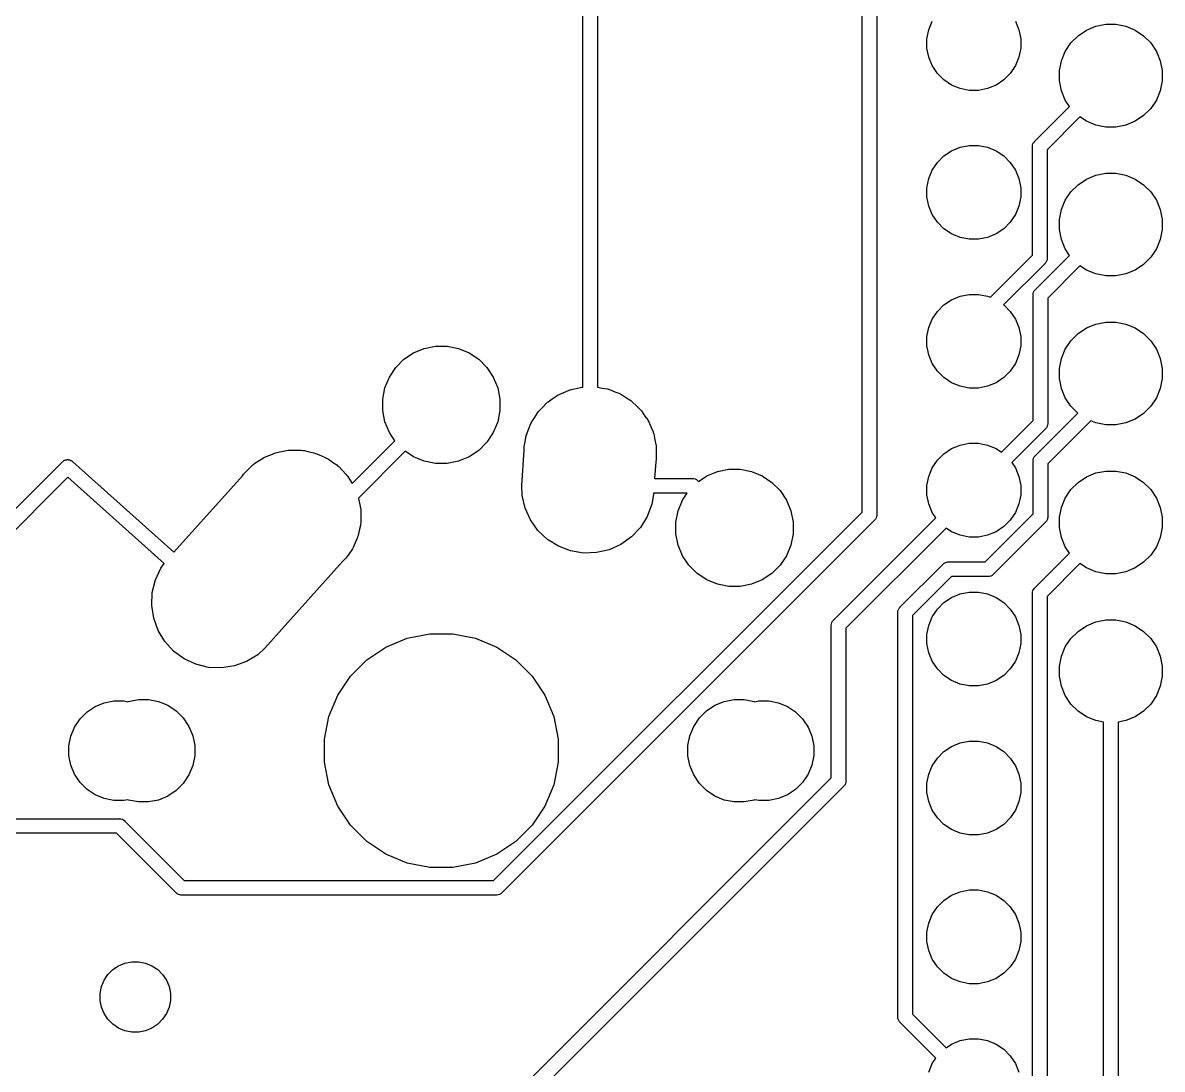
# Model space of a CAD drawing. Extents: x 53 to 306, y -113 to -54.
# Drawn here: x 73.82 to 93.26, y -91.16 to -73.31 of the extents above; entities that cross this region are included whole.
import ezdxf

# ---------------------------------------------------------------- set-up
doc = ezdxf.new("R2010")
doc.units = 0
doc.layers.add('BLACK', color=7, linetype='CONTINUOUS')

msp = doc.modelspace()

# ---------------------------------------------------------------- linework, layer by layer
at = {"layer": 'BLACK', "linetype": 'CONTINUOUS'}
for p, q in [((83.3775, -79.5228), (83.3775, -65.3411)), ((83.6275, -65.3868), (83.6275, -79.5228)), ((88.1371, -81.6537), (88.1371, -67.827)), ((88.3871, -67.8727), (88.3871, -81.6994)), ((89.243, -73.5812), (89.2737, -73.4266)), ((89.2737, -73.4266), (89.334, -73.2811)), ((90.752, -73.2811), (90.8123, -73.4266)), ((90.8123, -73.4266), (90.843, -73.5812)), ((91.8214, -73.5293), (91.9649, -73.4334)), ((91.9649, -73.4334), (92.1244, -73.3674)), ((92.1244, -73.3674), (92.2937, -73.3337)), ((92.2937, -73.3337), (92.4663, -73.3337)), ((92.4663, -73.3337), (92.6356, -73.3674)), ((92.6356, -73.3674), (92.7951, -73.4334)), ((92.7951, -73.4334), (92.9386, -73.5293)), ((89.243, -73.7388), (89.243, -73.5812)), ((90.843, -73.5812), (90.843, -73.7388)), ((91.6993, -73.6514), (91.8214, -73.5293)), ((92.9386, -73.5293), (93.0607, -73.6514)), ((89.2737, -73.8934), (89.243, -73.7388)), ((90.843, -73.7388), (90.8123, -73.8934)), ((91.5374, -73.9544), (91.6034, -73.7949)), ((91.6034, -73.7949), (91.6993, -73.6514)), ((93.0607, -73.6514), (93.1566, -73.7949)), ((93.1566, -73.7949), (93.2226, -73.9544)), ((89.334, -74.0389), (89.2737, -73.8934)), ((90.8123, -73.8934), (90.752, -74.0389)), ((91.5037, -74.1237), (91.5374, -73.9544)), ((93.2226, -73.9544), (93.2563, -74.1237)), ((89.4216, -74.17), (89.334, -74.0389)), ((89.533, -74.2814), (89.4216, -74.17)), ((90.6644, -74.17), (90.553, -74.2814)), ((90.752, -74.0389), (90.6644, -74.17)), ((91.5037, -74.2963), (91.5037, -74.1237)), ((93.2563, -74.1237), (93.2563, -74.2963)), ((89.6641, -74.369), (89.533, -74.2814)), ((89.8096, -74.4293), (89.6641, -74.369)), ((90.4219, -74.369), (90.2764, -74.4293)), ((90.553, -74.2814), (90.4219, -74.369)), ((91.5374, -74.4656), (91.5037, -74.2963)), ((93.2563, -74.2963), (93.2226, -74.4656)), ((89.9642, -74.46), (89.8096, -74.4293)), ((90.1218, -74.46), (89.9642, -74.46)), ((90.2764, -74.4293), (90.1218, -74.46)), ((91.6034, -74.6251), (91.5374, -74.4656)), ((93.2226, -74.4656), (93.1566, -74.6251)), ((91.0842, -75.329), (91.6774, -74.7358)), ((91.6774, -74.7358), (91.6034, -74.6251)), ((93.0607, -74.7686), (92.9386, -74.8907)), ((93.1566, -74.6251), (93.0607, -74.7686)), ((91.8542, -74.9126), (91.2933, -75.4735)), ((91.9649, -74.9866), (91.8542, -74.9126)), ((92.1244, -75.0526), (91.9649, -74.9866)), ((92.7951, -74.9866), (92.6356, -75.0526)), ((92.9386, -74.8907), (92.7951, -74.9866)), ((92.2937, -75.0863), (92.1244, -75.0526)), ((92.4663, -75.0863), (92.2937, -75.0863)), ((92.6356, -75.0526), (92.4663, -75.0863)), ((91.0451, -75.3972), (91.0523, -75.3736)), ((91.0523, -75.3736), (91.0639, -75.3519)), ((91.0639, -75.3519), (91.0756, -75.3376)), ((91.0756, -75.3376), (91.0795, -75.3329)), ((91.0756, -75.3376), (91.0756, -75.3376)), ((91.0795, -75.3329), (91.0842, -75.329)), ((89.4216, -75.69), (89.533, -75.5786)), ((89.533, -75.5786), (89.6641, -75.491)), ((89.6641, -75.491), (89.8096, -75.4307)), ((89.8096, -75.4307), (89.9642, -75.4)), ((89.9642, -75.4), (90.1218, -75.4)), ((90.1218, -75.4), (90.2764, -75.4307)), ((90.2764, -75.4307), (90.4219, -75.491)), ((90.4219, -75.491), (90.553, -75.5786)), ((90.553, -75.5786), (90.6644, -75.69)), ((91.0427, -75.4217), (91.0451, -75.3972)), ((91.0433, -75.4278), (91.0427, -75.4217)), ((91.0433, -77.273), (91.0433, -75.4278)), ((91.2933, -75.4735), (91.2933, -77.3187)), ((89.334, -75.8211), (89.4216, -75.69)), ((90.6644, -75.69), (90.752, -75.8211)), ((89.243, -76.1212), (89.2737, -75.9666)), ((89.2737, -75.9666), (89.334, -75.8211)), ((90.752, -75.8211), (90.8123, -75.9666)), ((90.8123, -75.9666), (90.843, -76.1212)), ((91.8214, -76.0693), (91.9649, -75.9734)), ((91.9649, -75.9734), (92.1244, -75.9074)), ((92.1244, -75.9074), (92.2937, -75.8737)), ((92.2937, -75.8737), (92.4663, -75.8737)), ((92.4663, -75.8737), (92.6356, -75.9074)), ((92.6356, -75.9074), (92.7951, -75.9734)), ((92.7951, -75.9734), (92.9386, -76.0693)), ((89.243, -76.2788), (89.243, -76.1212)), ((90.843, -76.1212), (90.843, -76.2788)), ((91.6993, -76.1914), (91.8214, -76.0693)), ((92.9386, -76.0693), (93.0607, -76.1914)), ((89.2737, -76.4334), (89.243, -76.2788)), ((90.843, -76.2788), (90.8123, -76.4334)), ((91.5374, -76.4944), (91.6034, -76.3349)), ((91.6034, -76.3349), (91.6993, -76.1914)), ((93.0607, -76.1914), (93.1566, -76.3349)), ((93.1566, -76.3349), (93.2226, -76.4944)), ((89.334, -76.5789), (89.2737, -76.4334)), ((90.8123, -76.4334), (90.752, -76.5789)), ((91.5037, -76.6637), (91.5374, -76.4944)), ((93.2226, -76.4944), (93.2563, -76.6637)), ((89.4216, -76.71), (89.334, -76.5789)), ((89.533, -76.8214), (89.4216, -76.71)), ((90.6644, -76.71), (90.553, -76.8214)), ((90.752, -76.5789), (90.6644, -76.71)), ((91.5037, -76.8363), (91.5037, -76.6637)), ((93.2563, -76.6637), (93.2563, -76.8363)), ((89.6641, -76.909), (89.533, -76.8214)), ((89.8096, -76.9693), (89.6641, -76.909)), ((90.4219, -76.909), (90.2764, -76.9693)), ((90.553, -76.8214), (90.4219, -76.909)), ((91.5374, -77.0056), (91.5037, -76.8363)), ((93.2563, -76.8363), (93.2226, -77.0056)), ((89.9642, -77), (89.8096, -76.9693)), ((90.1218, -77), (89.9642, -77)), ((90.2764, -76.9693), (90.1218, -77)), ((91.6034, -77.1651), (91.5374, -77.0056)), ((93.2226, -77.0056), (93.1566, -77.1651)), ((90.3253, -77.991), (91.0433, -77.273)), ((91.0943, -77.859), (91.6774, -77.2758)), ((91.2933, -77.3309), (91.2915, -77.3493)), ((91.2933, -77.3187), (91.2939, -77.3248)), ((91.2939, -77.3248), (91.2933, -77.3309)), ((91.2933, -77.3309), (91.2933, -77.3309)), ((91.6774, -77.2758), (91.6034, -77.1651)), ((93.0607, -77.3086), (92.9386, -77.4307)), ((93.1566, -77.1651), (93.0607, -77.3086)), ((91.2524, -77.4175), (90.552, -78.1179)), ((91.2571, -77.4136), (91.2524, -77.4175)), ((91.261, -77.4089), (91.2571, -77.4136)), ((91.2727, -77.3946), (91.261, -77.4089)), ((91.261, -77.4089), (91.261, -77.4089)), ((91.2843, -77.3729), (91.2727, -77.3946)), ((91.2915, -77.3493), (91.2843, -77.3729)), ((91.8542, -77.4526), (91.3033, -78.0035)), ((91.9649, -77.5266), (91.8542, -77.4526)), ((92.1244, -77.5926), (91.9649, -77.5266)), ((92.7951, -77.5266), (92.6356, -77.5926)), ((92.9386, -77.4307), (92.7951, -77.5266)), ((92.2937, -77.6263), (92.1244, -77.5926)), ((92.4663, -77.6263), (92.2937, -77.6263)), ((92.6356, -77.5926), (92.4663, -77.6263)), ((91.0551, -77.9272), (91.0623, -77.9036)), ((91.0623, -77.9036), (91.0739, -77.8819)), ((91.0739, -77.8819), (91.0895, -77.8629)), ((91.0895, -77.8629), (91.0943, -77.859)), ((89.533, -78.1186), (89.6641, -78.031)), ((89.6641, -78.031), (89.8096, -77.9707)), ((89.8096, -77.9707), (89.9642, -77.94)), ((89.9642, -77.94), (90.1218, -77.94)), ((90.1218, -77.94), (90.2764, -77.9707)), ((90.2764, -77.9707), (90.3253, -77.991)), ((91.0527, -77.9517), (91.0533, -77.9456)), ((91.0533, -77.9578), (91.0527, -77.9517)), ((91.0533, -77.9456), (91.0551, -77.9272)), ((91.0533, -77.9456), (91.0533, -77.9456)), ((91.0533, -80.0929), (91.0533, -77.9578)), ((91.3033, -78.0035), (91.3033, -80.1386)), ((89.334, -78.3611), (89.4216, -78.23)), ((89.4216, -78.23), (89.533, -78.1186)), ((90.552, -78.1179), (90.553, -78.1186)), ((90.553, -78.1186), (90.6644, -78.23)), ((90.6644, -78.23), (90.752, -78.3611)), ((89.2737, -78.5066), (89.334, -78.3611)), ((90.752, -78.3611), (90.8123, -78.5066)), ((91.9649, -78.5134), (92.1244, -78.4474)), ((92.1244, -78.4474), (92.2937, -78.4137)), ((92.2937, -78.4137), (92.4663, -78.4137)), ((92.4663, -78.4137), (92.6356, -78.4474)), ((92.6356, -78.4474), (92.7951, -78.5134)), ((89.243, -78.6612), (89.2737, -78.5066)), ((89.243, -78.8188), (89.243, -78.6612)), ((90.8123, -78.5066), (90.843, -78.6612)), ((90.843, -78.6612), (90.843, -78.8188)), ((91.6993, -78.7314), (91.8214, -78.6093)), ((91.8214, -78.6093), (91.9649, -78.5134)), ((92.7951, -78.5134), (92.9386, -78.6093)), ((92.9386, -78.6093), (93.0607, -78.7314)), ((80.4888, -78.9388), (80.6708, -78.8634)), ((80.6708, -78.8634), (80.864, -78.825)), ((80.864, -78.825), (81.061, -78.825)), ((81.061, -78.825), (81.2542, -78.8634)), ((81.2542, -78.8634), (81.4362, -78.9388)), ((89.2737, -78.9734), (89.243, -78.8188)), ((90.843, -78.8188), (90.8123, -78.9734)), ((91.5374, -79.0344), (91.6034, -78.8749)), ((91.6034, -78.8749), (91.6993, -78.7314)), ((93.0607, -78.7314), (93.1566, -78.8749)), ((93.1566, -78.8749), (93.2226, -79.0344)), ((80.1857, -79.1875), (80.325, -79.0482)), ((80.325, -79.0482), (80.4888, -78.9388)), ((81.4362, -78.9388), (81.6, -79.0482)), ((81.6, -79.0482), (81.7393, -79.1875)), ((89.334, -79.1189), (89.2737, -78.9734)), ((90.8123, -78.9734), (90.752, -79.1189)), ((91.5037, -79.2037), (91.5374, -79.0344)), ((93.2226, -79.0344), (93.2563, -79.2037)), ((80.0763, -79.3513), (80.1857, -79.1875)), ((81.7393, -79.1875), (81.8487, -79.3513)), ((89.4216, -79.25), (89.334, -79.1189)), ((89.533, -79.3614), (89.4216, -79.25)), ((90.6644, -79.25), (90.553, -79.3614)), ((90.752, -79.1189), (90.6644, -79.25)), ((91.5037, -79.3763), (91.5037, -79.2037)), ((93.2563, -79.2037), (93.2563, -79.3763)), ((80.0009, -79.5333), (80.0763, -79.3513)), ((81.8487, -79.3513), (81.9241, -79.5333)), ((89.6641, -79.449), (89.533, -79.3614)), ((89.8096, -79.5093), (89.6641, -79.449)), ((90.4219, -79.449), (90.2764, -79.5093)), ((90.553, -79.3614), (90.4219, -79.449)), ((91.5374, -79.5456), (91.5037, -79.3763)), ((93.2563, -79.3763), (93.2226, -79.5456)), ((79.9625, -79.7265), (80.0009, -79.5333)), ((81.9241, -79.5333), (81.9625, -79.7265)), ((82.8554, -79.7244), (82.9394, -79.6645)), ((82.9394, -79.6645), (82.9565, -79.6568)), ((82.9565, -79.6568), (82.9696, -79.648)), ((82.9696, -79.648), (83.0497, -79.6149)), ((83.0497, -79.6149), (83.1415, -79.5736)), ((83.1415, -79.5736), (83.1593, -79.5695)), ((83.1593, -79.5695), (83.1743, -79.5632)), ((83.1743, -79.5632), (83.2621, -79.5458)), ((83.2621, -79.5458), (83.3574, -79.5238)), ((83.3574, -79.5238), (83.3752, -79.5233)), ((83.3752, -79.5233), (83.3775, -79.5228)), ((83.6275, -79.5228), (83.7068, -79.5386)), ((83.7068, -79.5386), (83.7975, -79.5538)), ((83.7975, -79.5538), (83.8131, -79.5597)), ((83.8131, -79.5597), (83.8306, -79.5632)), ((83.8306, -79.5632), (83.9215, -79.6009)), ((83.9215, -79.6009), (84.0047, -79.6324)), ((84.0047, -79.6324), (84.0184, -79.641)), ((84.0184, -79.641), (84.0354, -79.648)), ((84.0354, -79.648), (84.1194, -79.7042)), ((89.9642, -79.54), (89.8096, -79.5093)), ((90.1218, -79.54), (89.9642, -79.54)), ((90.2764, -79.5093), (90.1218, -79.54)), ((91.6034, -79.7051), (91.5374, -79.5456)), ((93.2226, -79.5456), (93.1566, -79.7051)), ((79.9625, -79.9235), (79.9625, -79.7265)), ((81.9625, -79.7265), (81.9625, -79.9235)), ((82.6867, -79.8698), (82.7589, -79.7931)), ((82.7589, -79.7931), (82.7745, -79.782)), ((82.7745, -79.782), (82.7854, -79.7712)), ((82.7854, -79.7712), (82.8554, -79.7244)), ((84.1194, -79.7042), (84.1926, -79.7499)), ((84.1926, -79.7499), (84.204, -79.7607)), ((84.204, -79.7607), (84.2196, -79.7712)), ((84.2196, -79.7712), (84.2929, -79.8444)), ((84.2929, -79.8444), (84.3539, -79.9018)), ((91.6993, -79.8486), (91.6034, -79.7051)), ((91.8169, -79.9662), (91.6993, -79.8486)), ((93.0607, -79.8486), (92.9386, -79.9707)), ((93.1566, -79.7051), (93.0607, -79.8486)), ((80.0009, -80.1167), (79.9625, -79.9235)), ((81.9625, -79.9235), (81.9241, -80.1167)), ((82.5055, -80.1121), (82.5502, -80.0452)), ((82.5502, -80.0452), (82.607, -79.9545)), ((82.607, -79.9545), (82.6204, -79.9403)), ((82.6204, -79.9403), (82.6287, -79.9279)), ((82.6287, -79.9279), (82.6867, -79.8698)), ((84.3539, -79.9018), (84.3628, -79.9143)), ((84.3628, -79.9143), (84.3763, -79.9279)), ((84.3763, -79.9279), (84.4351, -80.0157)), ((84.4351, -80.0157), (84.4825, -80.0823)), ((91.0943, -80.6889), (91.8169, -79.9662)), ((92.9386, -79.9707), (92.7951, -80.0666)), ((80.0763, -80.2987), (80.0009, -80.1167)), ((81.9241, -80.1167), (81.8487, -80.2987)), ((82.4207, -80.3169), (82.4511, -80.2436)), ((82.4511, -80.2436), (82.4895, -80.1423)), ((82.4895, -80.1423), (82.4999, -80.1256)), ((82.4999, -80.1256), (82.5055, -80.1121)), ((84.4825, -80.0823), (84.4886, -80.0959)), ((84.4886, -80.0959), (84.4995, -80.1121)), ((84.4995, -80.1121), (84.5405, -80.2113)), ((84.5405, -80.2113), (84.5734, -80.2844)), ((90.5138, -80.6324), (91.0533, -80.0929)), ((91.2624, -80.2374), (90.6906, -80.8092)), ((91.2671, -80.2335), (91.2624, -80.2374)), ((91.2725, -80.227), (91.2671, -80.2335)), ((91.2827, -80.2145), (91.2725, -80.227)), ((91.2943, -80.1928), (91.2827, -80.2145)), ((91.2969, -80.1844), (91.2943, -80.1928)), ((91.3015, -80.1692), (91.2969, -80.1844)), ((91.3033, -80.1508), (91.3015, -80.1692)), ((92.0393, -80.0974), (91.3033, -80.8334)), ((91.3033, -80.1386), (91.3039, -80.1447)), ((91.3039, -80.1447), (91.3033, -80.1508)), ((91.3033, -80.1508), (91.3033, -80.1508)), ((92.1244, -80.1326), (92.0393, -80.0974)), ((92.2937, -80.1663), (92.1244, -80.1326)), ((92.4663, -80.1663), (92.2937, -80.1663)), ((92.6356, -80.1326), (92.4663, -80.1663)), ((92.7951, -80.0666), (92.6356, -80.1326)), ((79.4431, -81.1676), (80.1707, -80.44)), ((80.1707, -80.44), (80.0763, -80.2987)), ((81.8487, -80.2987), (81.7393, -80.4625)), ((82.3929, -80.457), (82.4109, -80.3495)), ((82.4109, -80.3495), (82.4179, -80.331)), ((82.4179, -80.331), (82.4207, -80.3169)), ((84.5734, -80.2844), (84.5767, -80.2986)), ((84.5767, -80.2986), (84.5843, -80.3169)), ((84.5843, -80.3169), (84.6054, -80.4233)), ((84.6054, -80.4233), (84.6232, -80.5003)), ((78.1343, -80.6432), (78.1588, -80.6384)), ((78.1588, -80.6384), (78.1823, -80.6298)), ((78.1823, -80.6298), (78.2675, -80.6167)), ((78.2675, -80.6167), (78.3517, -80.6)), ((78.3517, -80.6), (78.3766, -80.6)), ((78.3766, -80.6), (78.4014, -80.5962)), ((78.4014, -80.5962), (78.4875, -80.6)), ((78.4875, -80.6), (78.5733, -80.6)), ((78.5733, -80.6), (78.5978, -80.6049)), ((78.5978, -80.6049), (78.6227, -80.606)), ((78.6227, -80.606), (78.7064, -80.6265)), ((78.7064, -80.6265), (78.7906, -80.6432)), ((80.3475, -80.6168), (79.5481, -81.4162)), ((80.4888, -80.7112), (80.3475, -80.6168)), ((81.6, -80.6018), (81.4362, -80.7112)), ((81.7393, -80.4625), (81.6, -80.6018)), ((82.3363, -81.2036), (82.3775, -80.6)), ((82.3775, -80.5342), (82.3929, -80.457)), ((82.3775, -80.6), (82.3775, -80.5342)), ((84.6232, -80.5003), (84.6236, -80.5147)), ((84.6236, -80.5147), (84.6275, -80.5342)), ((84.6275, -80.5342), (84.6275, -80.6433)), ((89.533, -80.6586), (89.6641, -80.571)), ((89.6641, -80.571), (89.8096, -80.5107)), ((89.8096, -80.5107), (89.9642, -80.48)), ((89.9642, -80.48), (90.1218, -80.48)), ((90.1218, -80.48), (90.2764, -80.5107)), ((90.2764, -80.5107), (90.4219, -80.571)), ((90.4219, -80.571), (90.5138, -80.6324)), ((73.2979, -81.9987), (74.4936, -80.803)), ((74.4936, -80.803), (74.4952, -80.8008)), ((74.4952, -80.8008), (74.5022, -80.7944)), ((74.5022, -80.7944), (74.5046, -80.792)), ((74.5046, -80.792), (74.5068, -80.7902)), ((74.5068, -80.7902), (74.5134, -80.7842)), ((74.5134, -80.7842), (74.5163, -80.7824)), ((74.5163, -80.7824), (74.5189, -80.7803)), ((74.5189, -80.7803), (74.5268, -80.7761)), ((74.5268, -80.7761), (74.5344, -80.7714)), ((74.5344, -80.7714), (74.5376, -80.7703)), ((74.5376, -80.7703), (74.5406, -80.7687)), ((74.5406, -80.7687), (74.5492, -80.7661)), ((74.5492, -80.7661), (74.5576, -80.763)), ((74.5576, -80.763), (74.5609, -80.7625)), ((74.5609, -80.7625), (74.5642, -80.7615)), ((74.5642, -80.7615), (74.5731, -80.7606)), ((74.5731, -80.7606), (74.5819, -80.7593)), ((74.5819, -80.7593), (74.5853, -80.7594)), ((74.5853, -80.7594), (74.5887, -80.7591)), ((74.5887, -80.7591), (74.5976, -80.76)), ((74.5976, -80.76), (74.6065, -80.7604)), ((74.6065, -80.7604), (74.6098, -80.7612)), ((74.6098, -80.7612), (74.6132, -80.7615)), ((74.6132, -80.7615), (74.6217, -80.7641)), ((74.6217, -80.7641), (74.6304, -80.7662)), ((74.6304, -80.7662), (74.6335, -80.7677)), ((74.6335, -80.7677), (74.6368, -80.7687)), ((74.6368, -80.7687), (74.6447, -80.7729)), ((74.6447, -80.7729), (74.6527, -80.7766)), ((74.6527, -80.7766), (74.6555, -80.7787)), ((74.6555, -80.7787), (74.6585, -80.7803)), ((74.6585, -80.7803), (74.6654, -80.7859)), ((74.6654, -80.7859), (74.6676, -80.7876)), ((74.6676, -80.7876), (74.6701, -80.7898)), ((74.6701, -80.7898), (74.6775, -80.7959)), ((74.6775, -80.7959), (74.6793, -80.798)), ((74.6793, -80.798), (76.3986, -82.3407)), ((77.7661, -80.8373), (77.7845, -80.8204)), ((77.7845, -80.8204), (77.8583, -80.7757)), ((77.8583, -80.7757), (77.9296, -80.728)), ((77.9296, -80.728), (77.9526, -80.7185)), ((77.9526, -80.7185), (77.974, -80.7055)), ((77.974, -80.7055), (78.0551, -80.6761)), ((78.0551, -80.6761), (78.1343, -80.6432)), ((78.7906, -80.6432), (78.8137, -80.6528)), ((78.8137, -80.6528), (78.838, -80.6587)), ((78.838, -80.6587), (78.916, -80.6951)), ((78.916, -80.6951), (78.9954, -80.728)), ((78.9954, -80.728), (79.0161, -80.7419)), ((79.0161, -80.7419), (79.0388, -80.7525)), ((79.0388, -80.7525), (79.1081, -80.8034)), ((79.1081, -80.8034), (79.1796, -80.8512)), ((80.6708, -80.7866), (80.4888, -80.7112)), ((80.864, -80.825), (80.6708, -80.7866)), ((81.061, -80.825), (80.864, -80.825)), ((81.2542, -80.7866), (81.061, -80.825)), ((81.4362, -80.7112), (81.2542, -80.7866)), ((84.6193, -80.7971), (84.6, -81.08)), ((84.6275, -80.7558), (84.6193, -80.7971)), ((84.6275, -80.6433), (84.6282, -80.6663)), ((84.6282, -80.6663), (84.6275, -80.6765)), ((84.6275, -80.6765), (84.6275, -80.7558)), ((89.334, -80.9011), (89.4216, -80.77)), ((89.4216, -80.77), (89.533, -80.6586)), ((90.6906, -80.8092), (90.752, -80.9011)), ((91.0527, -80.7816), (91.0533, -80.7755)), ((91.0533, -80.7877), (91.0527, -80.7816)), ((91.0533, -80.7755), (91.0551, -80.7571)), ((91.0533, -80.7755), (91.0533, -80.7755)), ((91.0533, -81.6864), (91.0533, -80.7877)), ((91.0551, -80.7571), (91.0623, -80.7335)), ((91.0623, -80.7335), (91.0739, -80.7118)), ((91.0739, -80.7118), (91.0895, -80.6928)), ((91.0895, -80.6928), (91.0943, -80.6889)), ((91.3033, -80.8334), (91.3033, -81.7321)), ((77.5717, -81.0333), (77.5887, -81.0079)), ((77.5887, -81.0079), (77.6453, -80.9512)), ((77.6453, -80.9512), (77.662, -80.9325)), ((77.662, -80.9325), (77.6848, -80.9118)), ((77.6848, -80.9118), (77.7454, -80.8512)), ((77.7454, -80.8512), (77.7661, -80.8373)), ((79.1796, -80.8512), (79.1973, -80.8688)), ((79.1973, -80.8688), (79.2174, -80.8836)), ((79.2174, -80.8836), (79.2755, -80.947)), ((79.2755, -80.947), (79.3363, -81.0079)), ((79.3363, -81.0079), (79.3502, -81.0286)), ((79.3502, -81.0286), (79.3671, -81.047)), ((85.4888, -81.0388), (85.6708, -80.9634)), ((85.6708, -80.9634), (85.864, -80.925)), ((85.864, -80.925), (86.061, -80.925)), ((86.061, -80.925), (86.2542, -80.9634)), ((86.2542, -80.9634), (86.4362, -81.0388)), ((89.2737, -81.0466), (89.334, -80.9011)), ((90.752, -80.9011), (90.8123, -81.0466)), ((91.9649, -81.0534), (92.1244, -80.9874)), ((92.1244, -80.9874), (92.2937, -80.9537)), ((92.2937, -80.9537), (92.4663, -80.9537)), ((92.4663, -80.9537), (92.6356, -80.9874)), ((92.6356, -80.9874), (92.7951, -81.0534)), ((74.5934, -81.0568), (73.415, -82.2352)), ((76.2368, -82.5313), (74.5934, -81.0568)), ((76.3986, -82.3407), (77.5717, -81.0333)), ((79.3671, -81.047), (79.4116, -81.1205)), ((79.4116, -81.1205), (79.4431, -81.1676)), ((82.3413, -81.3696), (82.3363, -81.2036)), ((84.6, -81.08), (85.2364, -81.08)), ((85.2364, -81.08), (85.2425, -81.0794)), ((85.2425, -81.0794), (85.2486, -81.08)), ((85.2486, -81.08), (85.2486, -81.08)), ((85.2486, -81.08), (85.267, -81.0818)), ((85.267, -81.0818), (85.2906, -81.089)), ((85.2906, -81.089), (85.3123, -81.1006)), ((85.3123, -81.1006), (85.3313, -81.1162)), ((85.3313, -81.1162), (85.3352, -81.121)), ((85.3352, -81.121), (85.3475, -81.1332)), ((85.3475, -81.1332), (85.4888, -81.0388)), ((86.4362, -81.0388), (86.6, -81.1482)), ((86.6, -81.1482), (86.7393, -81.2875)), ((89.243, -81.2012), (89.2737, -81.0466)), ((89.243, -81.3588), (89.243, -81.2012)), ((90.8123, -81.0466), (90.843, -81.2012)), ((90.843, -81.2012), (90.843, -81.3588)), ((91.6993, -81.2714), (91.8214, -81.1493)), ((91.8214, -81.1493), (91.9649, -81.0534)), ((92.7951, -81.0534), (92.9386, -81.1493)), ((92.9386, -81.1493), (93.0607, -81.2714)), ((79.5481, -81.4162), (79.5491, -81.4214)), ((82.3911, -81.5856), (82.3413, -81.3696)), ((84.5811, -81.3567), (84.5537, -81.5204)), ((84.583, -81.33), (84.5811, -81.3567)), ((85.1574, -81.33), (84.583, -81.33)), ((85.0763, -81.4513), (85.1574, -81.33)), ((86.7393, -81.2875), (86.8487, -81.4513)), ((89.2737, -81.5134), (89.243, -81.3588)), ((90.843, -81.3588), (90.8123, -81.5134)), ((91.5374, -81.5744), (91.6034, -81.4149)), ((91.6034, -81.4149), (91.6993, -81.2714)), ((93.0607, -81.2714), (93.1566, -81.4149)), ((93.1566, -81.4149), (93.2226, -81.5744)), ((79.5491, -81.4214), (79.5577, -81.4448)), ((79.5577, -81.4448), (79.5707, -81.5296)), ((79.5707, -81.5296), (79.5875, -81.6142)), ((82.482, -81.7877), (82.3911, -81.5856)), ((84.5537, -81.5204), (84.4751, -81.7276)), ((85.0009, -81.6333), (85.0763, -81.4513)), ((86.8487, -81.4513), (86.9241, -81.6333)), ((89.334, -81.6589), (89.2737, -81.5134)), ((90.8123, -81.5134), (90.752, -81.6589)), ((91.5037, -81.7437), (91.5374, -81.5744)), ((93.2226, -81.5744), (93.2563, -81.7437)), ((79.5875, -81.6142), (79.5875, -81.6392)), ((79.5875, -81.6392), (79.5913, -81.6639)), ((79.5913, -81.6639), (79.5875, -81.7495)), ((79.5875, -81.7495), (79.5875, -81.8358)), ((81.8537, -87.9371), (88.1371, -81.6537)), ((88.3462, -81.7982), (81.9982, -88.1461)), ((82.6106, -81.9681), (82.482, -81.7877)), ((84.4751, -81.7276), (84.3575, -81.9155)), ((84.9625, -81.8265), (85.0009, -81.6333)), ((86.9241, -81.6333), (86.9625, -81.8265)), ((87.6536, -83.4926), (89.3954, -81.7508)), ((88.3509, -81.7943), (88.3462, -81.7982)), ((88.3561, -81.788), (88.3509, -81.7943)), ((88.3665, -81.7753), (88.3561, -81.788)), ((88.3781, -81.7536), (88.3665, -81.7753)), ((88.3792, -81.75), (88.3781, -81.7536)), ((88.3853, -81.73), (88.3792, -81.75)), ((88.3871, -81.7116), (88.3853, -81.73)), ((88.3871, -81.6994), (88.3877, -81.7055)), ((88.3877, -81.7055), (88.3871, -81.7116)), ((88.3871, -81.7116), (88.3871, -81.7116)), ((89.3954, -81.7508), (89.334, -81.6589)), ((90.2342, -82.5055), (91.0533, -81.6864)), ((90.6644, -81.79), (90.553, -81.9014)), ((90.752, -81.6589), (90.6644, -81.79)), ((91.2943, -81.7863), (91.2827, -81.808)), ((91.2983, -81.7731), (91.2943, -81.7863)), ((91.3015, -81.7627), (91.2983, -81.7731)), ((91.3033, -81.7443), (91.3015, -81.7627)), ((91.3033, -81.7321), (91.3039, -81.7382)), ((91.3039, -81.7382), (91.3033, -81.7443)), ((91.3033, -81.7443), (91.3033, -81.7443)), ((91.5037, -81.9163), (91.5037, -81.7437)), ((93.2563, -81.7437), (93.2563, -81.9163)), ((79.5611, -81.9685), (79.5443, -82.0532)), ((79.5815, -81.8852), (79.5611, -81.9685)), ((79.5826, -81.8604), (79.5815, -81.8852)), ((79.5875, -81.8358), (79.5826, -81.8604)), ((82.772, -82.12), (82.6106, -81.9681)), ((84.3575, -81.9155), (84.2056, -82.0769)), ((84.9625, -82.0235), (84.9625, -81.8265)), ((86.9625, -81.8265), (86.9625, -82.0235)), ((89.5722, -81.9276), (87.8627, -83.6371)), ((89.6641, -81.989), (89.5722, -81.9276)), ((89.8096, -82.0493), (89.6641, -81.989)), ((90.4219, -81.989), (90.2764, -82.0493)), ((91.2624, -81.8309), (90.3787, -82.7145)), ((90.553, -81.9014), (90.4219, -81.989)), ((91.2671, -81.827), (91.2624, -81.8309)), ((91.2724, -81.8206), (91.2671, -81.827)), ((91.2827, -81.808), (91.2724, -81.8206)), ((91.5374, -82.0856), (91.5037, -81.9163)), ((93.2563, -81.9163), (93.2226, -82.0856)), ((79.4925, -82.1782), (79.4595, -82.2579)), ((79.5287, -82.1005), (79.4925, -82.1782)), ((79.5347, -82.0763), (79.5287, -82.1005)), ((79.5443, -82.0532), (79.5347, -82.0763)), ((82.9599, -82.2376), (82.772, -82.12)), ((84.2056, -82.0769), (84.0252, -82.2055)), ((85.0009, -82.2167), (84.9625, -82.0235)), ((86.9625, -82.0235), (86.9241, -82.2167)), ((89.9642, -82.08), (89.8096, -82.0493)), ((90.1218, -82.08), (89.9642, -82.08)), ((90.2764, -82.0493), (90.1218, -82.08)), ((91.6034, -82.2451), (91.5374, -82.0856)), ((93.2226, -82.0856), (93.1566, -82.2451)), ((79.3843, -82.3704), (79.3363, -82.4421)), ((79.435, -82.3013), (79.3843, -82.3704)), ((79.4455, -82.2787), (79.435, -82.3013)), ((79.4595, -82.2579), (79.4455, -82.2787)), ((83.1671, -82.3162), (82.9599, -82.2376)), ((83.3856, -82.3528), (83.1671, -82.3162)), ((83.6071, -82.3462), (83.3856, -82.3528)), ((83.8231, -82.2964), (83.6071, -82.3462)), ((84.0252, -82.2055), (83.8231, -82.2964)), ((85.0763, -82.3987), (85.0009, -82.2167)), ((86.9241, -82.2167), (86.8487, -82.3987)), ((91.0845, -82.9488), (91.6774, -82.3558)), ((91.6774, -82.3558), (91.6034, -82.2451)), ((93.0607, -82.3886), (92.9386, -82.5107)), ((93.1566, -82.2451), (93.0607, -82.3886)), ((76.18, -82.6087), (76.2368, -82.5313)), ((79.2794, -82.4991), (77.9529, -83.9774)), ((79.3363, -82.4421), (79.2794, -82.4991)), ((85.1857, -82.5625), (85.0763, -82.3987)), ((85.325, -82.7018), (85.1857, -82.5625)), ((86.7393, -82.5625), (86.6, -82.7018)), ((86.8487, -82.3987), (86.7393, -82.5625)), ((88.7894, -83.2728), (89.5157, -82.5464)), ((89.5157, -82.5464), (89.5196, -82.5417)), ((89.5196, -82.5417), (89.5338, -82.53)), ((89.5338, -82.53), (89.5386, -82.5261)), ((89.5386, -82.5261), (89.5603, -82.5145)), ((89.5603, -82.5145), (89.5644, -82.5132)), ((89.5644, -82.5132), (89.5839, -82.5073)), ((89.5839, -82.5073), (89.6023, -82.5055)), ((89.6023, -82.5055), (89.6084, -82.5049)), ((89.6023, -82.5055), (89.6023, -82.5055)), ((89.6084, -82.5049), (89.6145, -82.5055)), ((89.6145, -82.5055), (90.2342, -82.5055)), ((91.8542, -82.5326), (91.2935, -83.0933)), ((91.9649, -82.6066), (91.8542, -82.5326)), ((92.9386, -82.5107), (92.7951, -82.6066)), ((76.0862, -82.8095), (76.18, -82.6087)), ((85.4888, -82.8112), (85.325, -82.7018)), ((86.6, -82.7018), (86.4362, -82.8112)), ((89.6602, -82.7555), (88.9984, -83.4173)), ((90.2799, -82.7555), (89.6602, -82.7555)), ((90.286, -82.7561), (90.2799, -82.7555)), ((90.2921, -82.7555), (90.286, -82.7561)), ((90.3105, -82.7537), (90.2921, -82.7555)), ((90.2921, -82.7555), (90.2921, -82.7555)), ((90.3341, -82.7465), (90.3105, -82.7537)), ((90.3558, -82.7349), (90.3341, -82.7465)), ((90.3748, -82.7193), (90.3558, -82.7349)), ((90.3787, -82.7145), (90.3748, -82.7193)), ((92.1244, -82.6726), (91.9649, -82.6066)), ((92.2937, -82.7063), (92.1244, -82.6726)), ((92.4663, -82.7063), (92.2937, -82.7063)), ((92.6356, -82.6726), (92.4663, -82.7063)), ((92.7951, -82.6066), (92.6356, -82.6726)), ((76.0335, -83.0247), (76.0862, -82.8095)), ((85.6708, -82.8866), (85.4888, -82.8112)), ((85.864, -82.925), (85.6708, -82.8866)), ((86.061, -82.925), (85.864, -82.925)), ((86.2542, -82.8866), (86.061, -82.925)), ((86.4362, -82.8112), (86.2542, -82.8866)), ((91.0525, -82.9934), (91.0641, -82.9717)), ((91.0641, -82.9717), (91.0797, -82.9527)), ((91.0797, -82.9527), (91.0845, -82.9488)), ((76.0237, -83.2461), (76.0335, -83.0247)), ((89.533, -83.1986), (89.6641, -83.111)), ((89.6641, -83.111), (89.8096, -83.0507)), ((89.8096, -83.0507), (89.9642, -83.02)), ((89.9642, -83.02), (90.1218, -83.02)), ((90.1218, -83.02), (90.2764, -83.0507)), ((90.2764, -83.0507), (90.4219, -83.111)), ((90.4219, -83.111), (90.553, -83.1986)), ((91.0429, -83.0415), (91.0435, -83.0354)), ((91.0435, -83.0476), (91.0429, -83.0415)), ((91.0435, -83.0354), (91.0453, -83.017)), ((91.0435, -83.0354), (91.0435, -83.0354)), ((91.0435, -92.8027), (91.0435, -83.0476)), ((91.0453, -83.017), (91.0525, -82.9934)), ((91.2935, -83.0933), (91.2935, -92.8484)), ((76.0573, -83.4652), (76.0237, -83.2461)), ((88.7478, -83.3655), (88.7484, -83.3594)), ((88.7484, -83.3594), (88.7502, -83.341)), ((88.7484, -83.3594), (88.7484, -83.3594)), ((88.7502, -83.341), (88.7574, -83.3174)), ((88.7574, -83.3174), (88.769, -83.2957)), ((88.769, -83.2957), (88.7846, -83.2767)), ((88.7846, -83.2767), (88.7894, -83.2728)), ((89.334, -83.4411), (89.4216, -83.31)), ((89.4216, -83.31), (89.533, -83.1986)), ((90.553, -83.1986), (90.6644, -83.31)), ((90.6644, -83.31), (90.752, -83.4411)), ((76.133, -83.6734), (76.0573, -83.4652)), ((87.6145, -83.5608), (87.6217, -83.5372)), ((87.6217, -83.5372), (87.6333, -83.5155)), ((87.6333, -83.5155), (87.645, -83.5012)), ((87.645, -83.5012), (87.6489, -83.4965)), ((87.645, -83.5012), (87.645, -83.5012)), ((87.6489, -83.4965), (87.6536, -83.4926)), ((88.7484, -83.3716), (88.7478, -83.3655)), ((88.7484, -90.2643), (88.7484, -83.3716)), ((88.9984, -83.4173), (88.9984, -90.2186)), ((89.2737, -83.5866), (89.334, -83.4411)), ((90.752, -83.4411), (90.8123, -83.5866)), ((91.9649, -83.5934), (92.1244, -83.5274)), ((92.1244, -83.5274), (92.2937, -83.4937)), ((92.2937, -83.4937), (92.4663, -83.4937)), ((92.4663, -83.4937), (92.6356, -83.5274)), ((92.6356, -83.5274), (92.7951, -83.5934)), ((76.2479, -83.863), (76.133, -83.6734)), ((80.3809, -83.8077), (80.7661, -83.7311)), ((80.7661, -83.7311), (81.1589, -83.7311)), ((81.1589, -83.7311), (81.5441, -83.8077)), ((87.6121, -83.5853), (87.6145, -83.5608)), ((87.6127, -83.5914), (87.6121, -83.5853)), ((87.6127, -86.1902), (87.6127, -83.5914)), ((87.8627, -83.6371), (87.8627, -86.2359)), ((89.243, -83.7412), (89.2737, -83.5866)), ((89.243, -83.8988), (89.243, -83.7412)), ((90.8123, -83.5866), (90.843, -83.7412)), ((90.843, -83.7412), (90.843, -83.8988)), ((91.6993, -83.8114), (91.8214, -83.6893)), ((91.8214, -83.6893), (91.9649, -83.5934)), ((92.7951, -83.5934), (92.9386, -83.6893)), ((92.9386, -83.6893), (93.0607, -83.8114)), ((76.3976, -84.0264), (76.2479, -83.863)), ((80.018, -83.958), (80.3809, -83.8077)), ((81.5441, -83.8077), (81.907, -83.958)), ((89.2737, -84.0534), (89.243, -83.8988)), ((90.843, -83.8988), (90.8123, -84.0534)), ((91.6034, -83.9549), (91.6993, -83.8114)), ((93.0607, -83.8114), (93.1566, -83.9549)), ((76.5762, -84.1575), (76.3976, -84.0264)), ((77.8305, -84.0896), (77.6409, -84.2045)), ((77.9529, -83.9774), (77.8305, -84.0896)), ((79.6915, -84.1762), (80.018, -83.958)), ((81.907, -83.958), (82.2335, -84.1762)), ((89.334, -84.1989), (89.2737, -84.0534)), ((90.8123, -84.0534), (90.752, -84.1989)), ((91.5037, -84.2837), (91.5374, -84.1144)), ((91.5374, -84.1144), (91.6034, -83.9549)), ((93.1566, -83.9549), (93.2226, -84.1144)), ((93.2226, -84.1144), (93.2563, -84.2837)), ((76.777, -84.2513), (76.5762, -84.1575)), ((76.9922, -84.304), (76.777, -84.2513)), ((77.2136, -84.3138), (76.9922, -84.304)), ((77.4327, -84.2802), (77.2136, -84.3138)), ((77.6409, -84.2045), (77.4327, -84.2802)), ((79.4137, -84.454), (79.6915, -84.1762)), ((82.2335, -84.1762), (82.5113, -84.454)), ((89.4216, -84.33), (89.334, -84.1989)), ((89.533, -84.4414), (89.4216, -84.33)), ((90.6644, -84.33), (90.553, -84.4414)), ((90.752, -84.1989), (90.6644, -84.33)), ((91.5037, -84.4563), (91.5037, -84.2837)), ((93.2563, -84.2837), (93.2563, -84.4563)), ((79.1955, -84.7805), (79.4137, -84.454)), ((82.5113, -84.454), (82.7295, -84.7805)), ((89.6641, -84.529), (89.533, -84.4414)), ((90.553, -84.4414), (90.4219, -84.529)), ((91.5374, -84.6256), (91.5037, -84.4563)), ((93.2563, -84.4563), (93.2226, -84.6256)), ((89.8096, -84.5893), (89.6641, -84.529)), ((89.9642, -84.62), (89.8096, -84.5893)), ((90.1218, -84.62), (89.9642, -84.62)), ((90.2764, -84.5893), (90.1218, -84.62)), ((90.4219, -84.529), (90.2764, -84.5893)), ((91.6034, -84.7851), (91.5374, -84.6256)), ((93.2226, -84.6256), (93.1566, -84.7851)), ((75.0599, -84.9717), (75.2146, -84.9077)), ((75.2146, -84.9077), (75.3788, -84.875)), ((75.3788, -84.875), (75.5462, -84.875)), ((75.5462, -84.875), (75.615, -84.8887)), ((75.615, -84.8887), (75.6273, -84.8836)), ((75.6273, -84.8836), (75.7963, -84.85)), ((75.7963, -84.85), (75.9687, -84.85)), ((75.9687, -84.85), (76.1377, -84.8836)), ((76.1377, -84.8836), (76.297, -84.9496)), ((79.0452, -85.1434), (79.1955, -84.7805)), ((82.7295, -84.7805), (82.8798, -85.1434)), ((85.628, -84.9496), (85.7873, -84.8836)), ((85.7873, -84.8836), (85.9563, -84.85)), ((85.9563, -84.85), (86.1287, -84.85)), ((86.1287, -84.85), (86.2977, -84.8836)), ((86.2977, -84.8836), (86.31, -84.8887)), ((86.31, -84.8887), (86.3788, -84.875)), ((86.3788, -84.875), (86.5462, -84.875)), ((86.5462, -84.875), (86.7104, -84.9077)), ((86.7104, -84.9077), (86.8651, -84.9717)), ((91.6993, -84.9286), (91.6034, -84.7851)), ((93.1566, -84.7851), (93.0607, -84.9286)), ((74.8023, -85.1832), (74.9207, -85.0648)), ((74.9207, -85.0648), (75.0599, -84.9717)), ((76.297, -84.9496), (76.4403, -85.0453)), ((76.4403, -85.0453), (76.5622, -85.1672)), ((85.3628, -85.1672), (85.4847, -85.0453)), ((85.4847, -85.0453), (85.628, -84.9496)), ((86.8651, -84.9717), (87.0043, -85.0648)), ((87.0043, -85.0648), (87.1227, -85.1832)), ((91.8214, -85.0507), (91.6993, -84.9286)), ((91.9649, -85.1466), (91.8214, -85.0507)), ((92.9386, -85.0507), (92.7951, -85.1466)), ((93.0607, -84.9286), (92.9386, -85.0507)), ((74.7092, -85.3224), (74.8023, -85.1832)), ((76.5622, -85.1672), (76.6579, -85.3105)), ((78.9686, -85.5286), (79.0452, -85.1434)), ((82.8798, -85.1434), (82.9564, -85.5286)), ((85.2671, -85.3105), (85.3628, -85.1672)), ((87.1227, -85.1832), (87.2158, -85.3224)), ((92.1244, -85.2126), (91.9649, -85.1466)), ((92.255, -85.2386), (92.1244, -85.2126)), ((92.255, -93.2303), (92.255, -85.2386)), ((92.6356, -85.2126), (92.505, -85.2386)), ((92.505, -85.2386), (92.505, -93.276)), ((92.7951, -85.1466), (92.6356, -85.2126)), ((74.6125, -85.6413), (74.6452, -85.4771)), ((74.6452, -85.4771), (74.7092, -85.3224)), ((76.6579, -85.3105), (76.7239, -85.4698)), ((76.7239, -85.4698), (76.7575, -85.6388)), ((85.1675, -85.6388), (85.2011, -85.4698)), ((85.2011, -85.4698), (85.2671, -85.3105)), ((87.2158, -85.3224), (87.2798, -85.4771)), ((87.2798, -85.4771), (87.3125, -85.6413)), ((74.6125, -85.8087), (74.6125, -85.6413)), ((76.7575, -85.6388), (76.7575, -85.8112)), ((78.9686, -85.9214), (78.9686, -85.5286)), ((82.9564, -85.5286), (82.9564, -85.9214)), ((85.1675, -85.8112), (85.1675, -85.6388)), ((87.3125, -85.6413), (87.3125, -85.8087)), ((89.533, -85.7386), (89.6641, -85.651)), ((89.6641, -85.651), (89.8096, -85.5907)), ((89.8096, -85.5907), (89.9642, -85.56)), ((89.9642, -85.56), (90.1218, -85.56)), ((90.1218, -85.56), (90.2764, -85.5907)), ((90.2764, -85.5907), (90.4219, -85.651)), ((90.4219, -85.651), (90.553, -85.7386)), ((74.6452, -85.9729), (74.6125, -85.8087)), ((76.7575, -85.8112), (76.7239, -85.9802)), ((85.2011, -85.9802), (85.1675, -85.8112)), ((87.3125, -85.8087), (87.2798, -85.9729)), ((89.334, -85.9811), (89.4216, -85.85)), ((89.4216, -85.85), (89.533, -85.7386)), ((90.553, -85.7386), (90.6644, -85.85)), ((90.6644, -85.85), (90.752, -85.9811)), ((74.7092, -86.1276), (74.6452, -85.9729)), ((76.7239, -85.9802), (76.6579, -86.1395)), ((79.0452, -86.3066), (78.9686, -85.9214)), ((82.9564, -85.9214), (82.8798, -86.3066)), ((85.2671, -86.1395), (85.2011, -85.9802)), ((87.2798, -85.9729), (87.2158, -86.1276)), ((89.2737, -86.1266), (89.334, -85.9811)), ((90.752, -85.9811), (90.8123, -86.1266)), ((74.0791, -99.7238), (87.6127, -86.1902)), ((74.8023, -86.2668), (74.7092, -86.1276)), ((74.9207, -86.3852), (74.8023, -86.2668)), ((76.6579, -86.1395), (76.5622, -86.2828)), ((85.3628, -86.2828), (85.2671, -86.1395)), ((87.1227, -86.2668), (87.0043, -86.3852)), ((87.2158, -86.1276), (87.1227, -86.2668)), ((87.8609, -86.2665), (87.8537, -86.2901)), ((87.8627, -86.2481), (87.8609, -86.2665)), ((87.8627, -86.2359), (87.8633, -86.242)), ((87.8633, -86.242), (87.8627, -86.2481)), ((87.8627, -86.2481), (87.8627, -86.2481)), ((89.243, -86.2812), (89.2737, -86.1266)), ((90.8123, -86.1266), (90.843, -86.2812)), ((87.8218, -86.3347), (74.2882, -99.8683)), ((75.0599, -86.4783), (74.9207, -86.3852)), ((76.4403, -86.4047), (76.297, -86.5004)), ((76.5622, -86.2828), (76.4403, -86.4047)), ((79.1955, -86.6695), (79.0452, -86.3066)), ((82.8798, -86.3066), (82.7295, -86.6695)), ((85.4847, -86.4047), (85.3628, -86.2828)), ((85.628, -86.5004), (85.4847, -86.4047)), ((87.0043, -86.3852), (86.8651, -86.4783)), ((87.8265, -86.3308), (87.8218, -86.3347)), ((87.8341, -86.3216), (87.8265, -86.3308)), ((87.8421, -86.3118), (87.8341, -86.3216)), ((87.8537, -86.2901), (87.8421, -86.3118)), ((87.8537, -86.2901), (87.8537, -86.2901)), ((89.243, -86.4388), (89.243, -86.2812)), ((89.2737, -86.5934), (89.243, -86.4388)), ((90.843, -86.4388), (90.8123, -86.5934)), ((90.843, -86.2812), (90.843, -86.4388)), ((75.2146, -86.5423), (75.0599, -86.4783)), ((75.3788, -86.575), (75.2146, -86.5423)), ((75.5462, -86.575), (75.3788, -86.575)), ((75.615, -86.5613), (75.5462, -86.575)), ((75.6273, -86.5664), (75.615, -86.5613)), ((75.7963, -86.6), (75.6273, -86.5664)), ((75.9687, -86.6), (75.7963, -86.6)), ((76.1377, -86.5664), (75.9687, -86.6)), ((76.297, -86.5004), (76.1377, -86.5664)), ((85.7873, -86.5664), (85.628, -86.5004)), ((85.9563, -86.6), (85.7873, -86.5664)), ((86.1287, -86.6), (85.9563, -86.6)), ((86.2977, -86.5664), (86.1287, -86.6)), ((86.31, -86.5613), (86.2977, -86.5664)), ((86.3788, -86.575), (86.31, -86.5613)), ((86.5462, -86.575), (86.3788, -86.575)), ((86.7104, -86.5423), (86.5462, -86.575)), ((86.8651, -86.4783), (86.7104, -86.5423)), ((89.334, -86.7389), (89.2737, -86.5934)), ((90.8123, -86.5934), (90.752, -86.7389)), ((79.4137, -86.996), (79.1955, -86.6695)), ((82.7295, -86.6695), (82.5113, -86.996)), ((89.4216, -86.87), (89.334, -86.7389)), ((90.752, -86.7389), (90.6644, -86.87)), ((65.7039, -86.8846), (75.4687, -86.8846)), ((75.4687, -86.8846), (75.4748, -86.884)), ((75.4748, -86.884), (75.4809, -86.8846)), ((75.4809, -86.8846), (75.4809, -86.8846)), ((75.4809, -86.8846), (75.4993, -86.8864)), ((75.4993, -86.8864), (75.5229, -86.8936)), ((75.5229, -86.8936), (75.5446, -86.9052)), ((75.5446, -86.9052), (75.5636, -86.9208)), ((75.5636, -86.9208), (75.5675, -86.9256)), ((75.5675, -86.9256), (76.5791, -87.9371)), ((79.6915, -87.2738), (79.4137, -86.996)), ((82.5113, -86.996), (82.2335, -87.2738)), ((89.533, -86.9814), (89.4216, -86.87)), ((89.6641, -87.069), (89.533, -86.9814)), ((90.553, -86.9814), (90.4219, -87.069)), ((90.6644, -86.87), (90.553, -86.9814)), ((75.423, -87.1346), (65.7039, -87.1346)), ((76.4346, -88.1462), (75.423, -87.1346)), ((89.8096, -87.1293), (89.6641, -87.069)), ((89.9642, -87.16), (89.8096, -87.1293)), ((90.1218, -87.16), (89.9642, -87.16)), ((90.2764, -87.1293), (90.1218, -87.16)), ((90.4219, -87.069), (90.2764, -87.1293)), ((80.018, -87.492), (79.6915, -87.2738)), ((82.2335, -87.2738), (81.907, -87.492)), ((80.3809, -87.6423), (80.018, -87.492)), ((81.907, -87.492), (81.5441, -87.6423)), ((80.7661, -87.7189), (80.3809, -87.6423)), ((81.1589, -87.7189), (80.7661, -87.7189)), ((81.5441, -87.6423), (81.1589, -87.7189)), ((76.5791, -87.9371), (81.8537, -87.9371)), ((76.4385, -88.1509), (76.4346, -88.1462)), ((76.4432, -88.1548), (76.4385, -88.1509)), ((76.4575, -88.1665), (76.4432, -88.1548)), ((76.4792, -88.1781), (76.4575, -88.1665)), ((76.5028, -88.1853), (76.4792, -88.1781)), ((76.5212, -88.1871), (76.5028, -88.1853)), ((76.5273, -88.1877), (76.5212, -88.1871)), ((76.5212, -88.1871), (76.5212, -88.1871)), ((76.5334, -88.1871), (76.5273, -88.1877)), ((81.8994, -88.1871), (76.5334, -88.1871)), ((81.9055, -88.1877), (81.8994, -88.1871)), ((81.9116, -88.1871), (81.9055, -88.1877)), ((81.93, -88.1853), (81.9116, -88.1871)), ((81.9116, -88.1871), (81.9116, -88.1871)), ((81.9536, -88.1781), (81.93, -88.1853)), ((81.9753, -88.1665), (81.9536, -88.1781)), ((81.9943, -88.1509), (81.9753, -88.1665)), ((81.9982, -88.1461), (81.9943, -88.1509)), ((89.533, -88.2786), (89.6641, -88.191)), ((89.6641, -88.191), (89.8096, -88.1307)), ((89.8096, -88.1307), (89.9642, -88.1)), ((89.9642, -88.1), (90.1218, -88.1)), ((90.1218, -88.1), (90.2764, -88.1307)), ((90.2764, -88.1307), (90.4219, -88.191)), ((90.4219, -88.191), (90.553, -88.2786)), ((89.334, -88.5211), (89.4216, -88.39)), ((89.4216, -88.39), (89.533, -88.2786)), ((90.553, -88.2786), (90.6644, -88.39)), ((90.6644, -88.39), (90.752, -88.5211)), ((89.2737, -88.6666), (89.334, -88.5211)), ((90.752, -88.5211), (90.8123, -88.6666)), ((89.243, -88.8212), (89.2737, -88.6666)), ((90.8123, -88.6666), (90.843, -88.8212)), ((89.243, -88.9788), (89.243, -88.8212)), ((89.2737, -89.1334), (89.243, -88.9788)), ((90.843, -88.9788), (90.8123, -89.1334)), ((90.843, -88.8212), (90.843, -88.9788)), ((89.334, -89.2789), (89.2737, -89.1334)), ((90.8123, -89.1334), (90.752, -89.2789)), ((75.4583, -89.3933), (75.5675, -89.3481)), ((75.5675, -89.3481), (75.6834, -89.325)), ((75.6834, -89.325), (75.8016, -89.325)), ((75.8016, -89.325), (75.9175, -89.3481)), ((75.9175, -89.3481), (76.0267, -89.3933)), ((89.4216, -89.41), (89.334, -89.2789)), ((90.752, -89.2789), (90.6644, -89.41)), ((75.2108, -89.6408), (75.2764, -89.5425)), ((75.2764, -89.5425), (75.36, -89.459)), ((75.36, -89.459), (75.4583, -89.3933)), ((76.0267, -89.3933), (76.125, -89.459)), ((76.125, -89.459), (76.2086, -89.5425)), ((76.2086, -89.5425), (76.2742, -89.6408)), ((89.533, -89.5214), (89.4216, -89.41)), ((89.6641, -89.609), (89.533, -89.5214)), ((90.553, -89.5214), (90.4219, -89.609)), ((90.6644, -89.41), (90.553, -89.5214)), ((75.1425, -89.8659), (75.1656, -89.75)), ((75.1656, -89.75), (75.2108, -89.6408)), ((76.2742, -89.6408), (76.3194, -89.75)), ((76.3194, -89.75), (76.3425, -89.8659)), ((89.8096, -89.6693), (89.6641, -89.609)), ((89.9642, -89.7), (89.8096, -89.6693)), ((90.1218, -89.7), (89.9642, -89.7)), ((90.2764, -89.6693), (90.1218, -89.7)), ((90.4219, -89.609), (90.2764, -89.6693)), ((75.1425, -89.9841), (75.1425, -89.8659)), ((76.3425, -89.8659), (76.3425, -89.9841)), ((75.1656, -90.1), (75.1425, -89.9841)), ((75.2108, -90.2092), (75.1656, -90.1)), ((76.3194, -90.1), (76.2742, -90.2092)), ((76.3425, -89.9841), (76.3194, -90.1)), ((75.2764, -90.3075), (75.2108, -90.2092)), ((75.36, -90.391), (75.2764, -90.3075)), ((76.2086, -90.3075), (76.125, -90.391)), ((76.2742, -90.2092), (76.2086, -90.3075)), ((88.7478, -90.2704), (88.7484, -90.2643)), ((88.7502, -90.2949), (88.7478, -90.2704)), ((88.7574, -90.3185), (88.7502, -90.2949)), ((88.769, -90.3402), (88.7574, -90.3185)), ((88.776, -90.3488), (88.769, -90.3402)), ((88.7846, -90.3592), (88.776, -90.3488)), ((88.9984, -90.2186), (89.5722, -90.7924)), ((75.4583, -90.4567), (75.36, -90.391)), ((75.5675, -90.5019), (75.4583, -90.4567)), ((75.6834, -90.525), (75.5675, -90.5019)), ((75.8016, -90.525), (75.6834, -90.525)), ((75.9175, -90.5019), (75.8016, -90.525)), ((76.0267, -90.4567), (75.9175, -90.5019)), ((76.125, -90.391), (76.0267, -90.4567)), ((88.7893, -90.3631), (88.7846, -90.3592)), ((89.3954, -90.9692), (88.7893, -90.3631)), ((89.5722, -90.7924), (89.6641, -90.731)), ((89.6641, -90.731), (89.8096, -90.6707)), ((89.8096, -90.6707), (89.9642, -90.64)), ((89.9642, -90.64), (90.1218, -90.64)), ((90.1218, -90.64), (90.2764, -90.6707)), ((90.2764, -90.6707), (90.4219, -90.731)), ((90.4219, -90.731), (90.553, -90.8186)), ((90.553, -90.8186), (90.6644, -90.93)), ((90.6644, -90.93), (90.752, -91.0611)), ((89.2737, -91.2066), (89.334, -91.0611)), ((89.334, -91.0611), (89.3954, -90.9692)), ((90.752, -91.0611), (90.8123, -91.2066))]:
    msp.add_line(p, q, dxfattribs=at)

doc.saveas('drawing.dxf')
